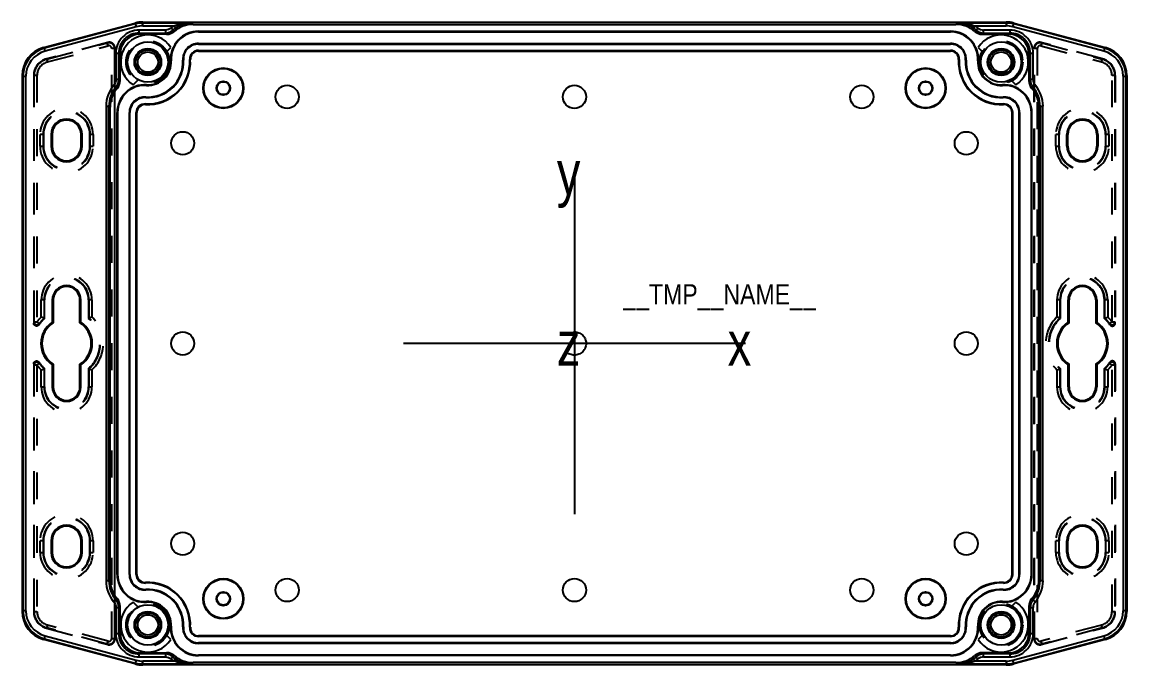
# Model space of a CAD drawing. Extents: x 0 to 841, y 0 to 594.
# Drawn here: x 309.1 to 499.4, y 242.1 to 352.9 of the extents above; entities that cross this region are included whole.
import ezdxf

# ---------------------------------------------------------------- set-up
doc = ezdxf.new("R2010")
doc.units = 0
doc.header["$LTSCALE"] = 46.255
doc.linetypes.add('HIDDEN', pattern=[0.2, 0.1, -0.1])
doc.layers.get('0').update_dxf_attribs({"linetype": 'CONTINUOUS'})
doc.layers.add('DEFAULT_2', color=8, linetype='HIDDEN')
doc.styles.get("Standard").update_dxf_attribs({"font": 'txt', "width": 0.85})
doc.styles.add('TEXTSTYLE_2', font='txt', dxfattribs={"width": 0.8})

msp = doc.modelspace()

# ---------------------------------------------------------------- linework, layer by layer
at = {"color": 7, "linetype": 'CONTINUOUS'}
for p, q in [((312.76, 348.46), (328.54, 352.69)), ((328.56, 352.53), (312.92, 348.34)), ((328.54, 352.69), (328.56, 352.53)), ((328.56, 352.53), (328.69, 352.05)), ((329.83, 352.86), (478.62, 352.86)), ((329.84, 352.7), (329.84, 352.86)), ((338.29, 352.7), (329.84, 352.7)), ((329.85, 352.2), (329.85, 352.7)), ((329.85, 352.2), (335.19, 352.2)), ((335.47, 351.79), (335.19, 352.2)), ((338.29, 352.7), (338.52, 352.47)), ((338.52, 352.47), (469.93, 352.47)), ((469.93, 352.47), (470.16, 352.7)), ((478.61, 352.7), (470.16, 352.7)), ((472.98, 351.79), (473.26, 352.2)), ((473.26, 352.2), (478.6, 352.2)), ((478.6, 352.7), (478.6, 352.2)), ((478.61, 352.86), (478.61, 352.7)), ((479.76, 352.05), (479.89, 352.53)), ((479.91, 352.69), (479.89, 352.53)), ((495.53, 348.34), (479.89, 352.53)), ((479.91, 352.69), (495.69, 348.46)), ((328.69, 352.05), (313.05, 347.86)), ((329.21, 350.97), (329.21, 351.47)), ((333.74, 351.47), (329.21, 351.47)), ((329.21, 350.97), (329.42, 350.77)), ((329.21, 350.97), (333.74, 350.97)), ((333.95, 350.77), (329.42, 350.77)), ((333.74, 351.47), (333.74, 350.97)), ((333.95, 350.77), (333.74, 350.97)), ((335.04, 351.46), (334.72, 351.84)), ((335.04, 351.46), (335.25, 351.25)), ((339.44, 351.17), (339.44, 351.27)), ((339.44, 351.27), (469.01, 351.27)), ((339.44, 351.17), (469.01, 351.17)), ((469.01, 351.27), (469.01, 351.17)), ((473.41, 351.46), (473.2, 351.25)), ((473.41, 351.46), (473.73, 351.84)), ((474.71, 350.97), (474.5, 350.77)), ((474.5, 350.77), (479.03, 350.77)), ((479.24, 351.47), (474.71, 351.47)), ((474.71, 350.97), (474.71, 351.47)), ((474.71, 350.97), (479.24, 350.97)), ((479.03, 350.77), (479.24, 350.97)), ((479.24, 351.47), (479.24, 350.97)), ((495.4, 347.86), (479.76, 352.05)), ((312.76, 348.46), (312.92, 348.34)), ((313.05, 347.86), (312.92, 348.34)), ((333.79, 347.61), (334.66, 348.49)), ((339.44, 349.07), (339.44, 349.16)), ((339.44, 349.16), (469.01, 349.16)), ((339.44, 349.07), (469.01, 349.07)), ((469.01, 349.16), (469.01, 349.07)), ((473.79, 348.49), (474.66, 347.61)), ((495.53, 348.34), (495.4, 347.86)), ((495.53, 348.34), (495.69, 348.46)), ((325.22, 347.48), (325.22, 342.95)), ((325.22, 347.48), (325.72, 347.48)), ((325.72, 342.95), (325.72, 347.48)), ((325.92, 347.27), (325.72, 347.48)), ((325.92, 347.27), (325.92, 342.74)), ((339.44, 347.86), (339.44, 347.97)), ((339.44, 347.97), (469.01, 347.97)), ((339.44, 347.86), (469.01, 347.86)), ((469.01, 347.97), (469.01, 347.86)), ((482.73, 347.48), (482.52, 347.27)), ((482.52, 347.27), (482.52, 342.74)), ((482.73, 347.48), (483.23, 347.48)), ((482.73, 347.48), (482.73, 342.95)), ((483.23, 342.95), (483.23, 347.48)), ((334.65, 346.19), (334.74, 346.2)), ((336.84, 346.32), (336.75, 346.31)), ((337.94, 346.38), (338.05, 346.39)), ((470.51, 346.38), (470.4, 346.39)), ((471.61, 346.32), (471.7, 346.31)), ((473.8, 346.19), (473.71, 346.2)), ((309.05, 343.63), (309.05, 251.3)), ((309.21, 343.51), (309.05, 343.63)), ((309.21, 343.51), (309.21, 251.42)), ((309.21, 343.51), (309.71, 343.51)), ((309.71, 251.42), (309.71, 343.51)), ((325.72, 342.95), (325.22, 342.95)), ((325.72, 342.95), (325.92, 342.74)), ((328.2, 342.03), (329.08, 342.9)), ((479.37, 342.9), (480.25, 342.03)), ((482.52, 342.74), (482.73, 342.95)), ((483.23, 342.95), (482.73, 342.95)), ((498.74, 343.51), (499.24, 343.51)), ((498.74, 343.51), (498.74, 251.42)), ((499.4, 343.63), (499.24, 343.51)), ((499.24, 251.42), (499.24, 343.51)), ((499.4, 343.63), (499.4, 251.3)), ((325.23, 341.65), (324.85, 341.97)), ((325.44, 341.44), (325.23, 341.65)), ((330.5, 342.04), (330.49, 341.95)), ((477.95, 342.04), (477.96, 341.95)), ((483.01, 341.44), (483.22, 341.65)), ((483.22, 341.65), (483.6, 341.97)), ((330.37, 339.85), (330.38, 339.94)), ((478.08, 339.85), (478.07, 339.94)), ((323.52, 338.38), (323.52, 256.55)), ((323.52, 338.38), (324.02, 338.38)), ((324.02, 256.55), (324.02, 338.38)), ((324.22, 338.17), (324.02, 338.38)), ((324.22, 256.76), (324.22, 338.17)), ((325.42, 257.68), (325.42, 337.25)), ((325.42, 337.25), (325.52, 337.25)), ((325.52, 257.68), (325.52, 337.25)), ((327.53, 257.68), (327.53, 337.25)), ((327.53, 337.25), (327.62, 337.25)), ((327.62, 257.68), (327.62, 337.25)), ((328.72, 257.68), (328.72, 337.25)), ((328.72, 337.25), (328.83, 337.25)), ((328.83, 257.68), (328.83, 337.25)), ((330.31, 338.75), (330.3, 338.64)), ((478.14, 338.75), (478.14, 338.64)), ((479.62, 337.25), (479.72, 337.25)), ((479.62, 257.68), (479.62, 337.25)), ((479.72, 257.68), (479.72, 337.25)), ((480.82, 337.25), (480.92, 337.25)), ((480.82, 257.68), (480.82, 337.25)), ((480.92, 257.68), (480.92, 337.25)), ((482.93, 337.25), (483.02, 337.25)), ((482.93, 257.68), (482.93, 337.25)), ((483.02, 257.68), (483.02, 337.25)), ((484.43, 338.38), (484.22, 338.17)), ((484.22, 256.76), (484.22, 338.17)), ((484.43, 338.38), (484.93, 338.38)), ((484.43, 338.38), (484.43, 256.55)), ((484.93, 256.55), (484.93, 338.38)), ((314.05, 333.47), (314.05, 331.47)), ((314.05, 333.47), (314.22, 333.47)), ((314.22, 333.47), (314.22, 331.47)), ((319.22, 331.47), (319.22, 333.47)), ((319.22, 333.47), (319.4, 333.47)), ((319.4, 331.47), (319.4, 333.47)), ((489.05, 333.47), (489.22, 333.47)), ((489.05, 331.47), (489.05, 333.47)), ((489.22, 331.47), (489.22, 333.47)), ((494.22, 333.47), (494.4, 333.47)), ((494.22, 333.47), (494.22, 331.47)), ((494.4, 333.47), (494.4, 331.47)), ((314.22, 331.47), (314.05, 331.47)), ((319.4, 331.47), (319.22, 331.47)), ((489.22, 331.47), (489.05, 331.47)), ((494.4, 331.47), (494.22, 331.47)), ((404.22, 326.9), (404.22, 268.03)), ((314.25, 304.97), (314.25, 301.13)), ((314.25, 304.97), (314.42, 304.97)), ((314.42, 304.97), (314.42, 301.04)), ((319.02, 301.04), (319.02, 304.97)), ((319.02, 304.97), (319.2, 304.97)), ((319.2, 301.13), (319.2, 304.97)), ((489.25, 304.97), (489.42, 304.97)), ((489.25, 301.13), (489.25, 304.97)), ((489.42, 301.04), (489.42, 304.97)), ((494.02, 304.97), (494.2, 304.97)), ((494.02, 304.97), (494.02, 301.04)), ((494.2, 304.97), (494.2, 301.13)), ((433.66, 297.47), (374.79, 297.47)), ((314.25, 293.8), (314.25, 289.97)), ((314.42, 293.89), (314.42, 289.97)), ((319.02, 289.97), (319.02, 293.89)), ((319.2, 289.97), (319.2, 293.8)), ((489.25, 289.97), (489.25, 293.8)), ((489.42, 289.97), (489.42, 293.89)), ((494.02, 293.89), (494.02, 289.97)), ((494.2, 293.8), (494.2, 289.97)), ((314.42, 289.97), (314.25, 289.97)), ((319.2, 289.97), (319.02, 289.97)), ((489.42, 289.97), (489.25, 289.97)), ((494.2, 289.97), (494.02, 289.97)), ((314.05, 263.47), (314.05, 261.47)), ((314.05, 263.47), (314.22, 263.47)), ((314.22, 263.47), (314.22, 261.47)), ((319.22, 261.47), (319.22, 263.47)), ((319.22, 263.47), (319.4, 263.47)), ((319.4, 261.47), (319.4, 263.47)), ((489.05, 263.47), (489.22, 263.47)), ((489.05, 261.47), (489.05, 263.47)), ((489.22, 261.47), (489.22, 263.47)), ((494.22, 263.47), (494.4, 263.47)), ((494.22, 263.47), (494.22, 261.47)), ((494.4, 263.47), (494.4, 261.47)), ((314.22, 261.47), (314.05, 261.47)), ((319.4, 261.47), (319.22, 261.47)), ((489.22, 261.47), (489.05, 261.47)), ((494.4, 261.47), (494.22, 261.47)), ((325.52, 257.68), (325.42, 257.68)), ((327.62, 257.68), (327.53, 257.68)), ((328.83, 257.68), (328.72, 257.68)), ((479.72, 257.68), (479.62, 257.68)), ((480.92, 257.68), (480.82, 257.68)), ((483.02, 257.68), (482.93, 257.68)), ((324.02, 256.55), (323.52, 256.55)), ((324.02, 256.55), (324.22, 256.76)), ((330.31, 256.18), (330.3, 256.29)), ((330.37, 255.08), (330.38, 254.99)), ((478.08, 255.08), (478.07, 254.99)), ((478.14, 256.18), (478.14, 256.29)), ((484.22, 256.76), (484.43, 256.55)), ((484.93, 256.55), (484.43, 256.55)), ((325.23, 253.28), (324.85, 252.96)), ((325.23, 253.28), (325.44, 253.49)), ((483.22, 253.28), (483.01, 253.49)), ((483.22, 253.28), (483.6, 252.96)), ((309.05, 251.3), (309.21, 251.42)), ((309.71, 251.42), (309.21, 251.42)), ((325.22, 251.98), (325.22, 247.45)), ((325.22, 251.98), (325.72, 251.98)), ((325.92, 252.19), (325.72, 251.98)), ((325.72, 247.45), (325.72, 251.98)), ((325.92, 252.19), (325.92, 247.66)), ((329.08, 252.03), (328.2, 252.9)), ((330.5, 252.89), (330.49, 252.98)), ((477.95, 252.89), (477.96, 252.98)), ((480.25, 252.9), (479.37, 252.03)), ((482.73, 251.98), (482.52, 252.19)), ((482.52, 252.19), (482.52, 247.66)), ((482.73, 251.98), (483.23, 251.98)), ((482.73, 251.98), (482.73, 247.45)), ((483.23, 247.45), (483.23, 251.98)), ((499.24, 251.42), (498.74, 251.42)), ((499.24, 251.42), (499.4, 251.3)), ((325.72, 247.45), (325.22, 247.45)), ((325.72, 247.45), (325.92, 247.66)), ((334.65, 248.74), (334.74, 248.73)), ((336.84, 248.61), (336.75, 248.62)), ((337.94, 248.55), (338.05, 248.54)), ((470.51, 248.55), (470.4, 248.54)), ((471.61, 248.61), (471.7, 248.62)), ((473.8, 248.74), (473.71, 248.73)), ((482.52, 247.66), (482.73, 247.45)), ((483.23, 247.45), (482.73, 247.45)), ((312.92, 246.59), (312.76, 246.47)), ((328.54, 242.24), (312.76, 246.47)), ((312.92, 246.59), (313.05, 247.07)), ((312.92, 246.59), (328.56, 242.4)), ((313.05, 247.07), (328.69, 242.88)), ((334.66, 246.44), (333.79, 247.32)), ((339.44, 246.97), (339.44, 247.07)), ((469.01, 247.07), (339.44, 247.07)), ((469.01, 246.97), (339.44, 246.97)), ((339.44, 245.77), (339.44, 245.87)), ((469.01, 245.87), (339.44, 245.87)), ((469.01, 245.77), (339.44, 245.77)), ((469.01, 247.07), (469.01, 246.97)), ((469.01, 245.87), (469.01, 245.77)), ((474.66, 247.32), (473.79, 246.44)), ((479.76, 242.88), (495.4, 247.07)), ((479.89, 242.4), (495.53, 246.59)), ((495.69, 246.47), (479.91, 242.24)), ((495.4, 247.07), (495.53, 246.59)), ((495.69, 246.47), (495.53, 246.59)), ((329.42, 244.17), (329.21, 243.96)), ((329.21, 243.46), (329.21, 243.96)), ((333.74, 243.96), (329.21, 243.96)), ((329.42, 244.17), (333.95, 244.17)), ((333.74, 243.96), (333.95, 244.17)), ((333.74, 243.96), (333.74, 243.46)), ((335.25, 243.68), (335.04, 243.47)), ((339.44, 243.67), (339.44, 243.76)), ((469.01, 243.76), (339.44, 243.76)), ((469.01, 243.67), (339.44, 243.67)), ((469.01, 243.76), (469.01, 243.67)), ((473.2, 243.68), (473.41, 243.47)), ((479.03, 244.17), (474.5, 244.17)), ((474.5, 244.17), (474.71, 243.96)), ((479.24, 243.96), (474.71, 243.96)), ((474.71, 243.46), (474.71, 243.96)), ((479.24, 243.96), (479.03, 244.17)), ((479.24, 243.96), (479.24, 243.46)), ((328.56, 242.4), (328.54, 242.24)), ((328.69, 242.88), (328.56, 242.4)), ((329.21, 243.46), (333.74, 243.46)), ((478.62, 242.07), (329.83, 242.07)), ((329.84, 242.07), (329.84, 242.23)), ((329.84, 242.23), (338.29, 242.23)), ((329.85, 242.23), (329.85, 242.73)), ((335.19, 242.73), (329.85, 242.73)), ((335.04, 243.47), (334.72, 243.09)), ((335.47, 243.14), (335.19, 242.73)), ((338.52, 242.47), (338.29, 242.23)), ((469.93, 242.47), (338.52, 242.47)), ((470.16, 242.23), (469.93, 242.47)), ((470.16, 242.23), (478.61, 242.23)), ((472.98, 243.14), (473.26, 242.73)), ((478.6, 242.73), (473.26, 242.73)), ((473.41, 243.47), (473.73, 243.09)), ((474.71, 243.46), (479.24, 243.46)), ((478.6, 242.73), (478.6, 242.23)), ((478.61, 242.23), (478.61, 242.07)), ((479.89, 242.4), (479.76, 242.88)), ((479.89, 242.4), (479.91, 242.24))]:
    msp.add_line(p, q, dxfattribs=at)
for centre, radius in [((330.72, 345.97), 3.48), ((477.72, 345.97), 3.48), ((330.72, 345.97), 2.32), ((330.72, 345.97), 2.1), ((330.72, 345.97), 1.75), ((477.72, 345.97), 2.32), ((477.72, 345.97), 2.1), ((477.72, 345.97), 1.75), ((343.72, 341.47), 3.48), ((343.72, 341.47), 3.38), ((464.72, 341.47), 3.48), ((464.72, 341.47), 3.38), ((343.72, 341.47), 1.2), ((464.72, 341.47), 1.2), ((343.72, 341.47), 1.1), ((354.72, 339.97), 1.99), ((404.22, 339.97), 1.99), ((453.72, 339.97), 1.99), ((464.72, 341.47), 1.1), ((336.72, 331.97), 1.99), ((471.72, 331.97), 1.99), ((336.72, 297.47), 1.99), ((471.72, 297.47), 1.99), ((336.72, 262.97), 1.99), ((471.72, 262.97), 1.99), ((343.72, 253.47), 3.48), ((343.72, 253.47), 3.38), ((354.72, 254.97), 1.99), ((404.22, 254.97), 1.99), ((453.72, 254.97), 1.99), ((464.72, 253.47), 3.48), ((464.72, 253.47), 3.38), ((343.72, 253.47), 1.2), ((343.72, 253.47), 1.1), ((464.72, 253.47), 1.2), ((464.72, 253.47), 1.1), ((330.72, 248.97), 3.48), ((330.72, 248.97), 2.32), ((477.72, 248.97), 3.48), ((477.72, 248.97), 2.32), ((330.72, 248.97), 2.1), ((330.72, 248.97), 1.75), ((477.72, 248.97), 2.1), ((477.72, 248.97), 1.75)]:
    msp.add_circle(centre, radius, dxfattribs=at)
for centre, radius, start, end in [((329.85, 347.68), 5.02, 90.0325, 104.9675), ((329.85, 347.68), 4.52, 90.032, 104.968), ((338.31, 347.67), 5.5, 124.6346, 130.7942), ((470.14, 347.67), 5.5, 49.2058, 55.3654), ((478.6, 347.68), 5.02, 75.0325, 89.9675), ((478.6, 347.68), 4.52, 75.032, 89.968), ((329.21, 347.48), 4, 89.9928, 180.0072), ((329.21, 347.48), 3.5, 89.9842, 180.0158), ((330.72, 345.97), 4.68, 32.6598, 237.3402), ((333.74, 352.97), 2, 270.0053, 310.7988), ((339.44, 346.47), 4.8, 90, 183.2842), ((339.44, 346.47), 4.71, 90, 183.2842), ((338.31, 347.68), 5, 124.6332, 130.7937), ((469.01, 346.47), 4.8, 356.7158, 90), ((469.01, 346.47), 4.71, 356.7158, 90), ((470.14, 347.68), 5, 49.2063, 55.3668), ((474.71, 352.97), 2, 229.2012, 269.9947), ((477.72, 345.97), 4.68, 302.6598, 147.3402), ((479.24, 347.48), 4, 359.9928, 90.0072), ((479.24, 347.48), 3.5, 359.9851, 90.0149), ((314.21, 343.51), 5, 104.9999, 180.0001), ((339.44, 346.47), 2.69, 90, 183.2842), ((339.44, 346.47), 2.6, 90, 183.2842), ((469.01, 346.47), 2.69, 356.7158, 90), ((469.01, 346.47), 2.6, 356.7158, 90), ((494.24, 343.51), 5, 359.9999, 75.0001), ((314.21, 343.51), 4.5, 104.9962, 180.0038), ((339.44, 346.47), 1.5, 90, 183.2842), ((339.44, 346.47), 1.4, 90, 183.2842), ((469.01, 346.47), 1.5, 356.7158, 90), ((469.01, 346.47), 1.4, 356.7158, 90), ((494.24, 343.51), 4.5, 359.9962, 75.0038), ((330.72, 345.97), 7.33, 266.7158, 3.2842), ((330.72, 345.97), 7.23, 266.7158, 3.2842), ((330.72, 345.97), 6.13, 266.7158, 3.2842), ((330.72, 345.97), 6.03, 266.7158, 3.2842), ((330.72, 345.97), 4.02, 266.7158, 3.2842), ((330.72, 345.97), 3.93, 266.7158, 3.2842), ((477.72, 345.97), 7.33, 176.7158, 273.2842), ((477.72, 345.97), 7.23, 176.7158, 273.2842), ((477.72, 345.97), 6.13, 176.7158, 273.2842), ((477.72, 345.97), 6.03, 176.7158, 273.2842), ((477.72, 345.97), 4.02, 176.7158, 273.2842), ((477.72, 345.97), 3.93, 176.7158, 273.2842), ((323.72, 342.95), 2, 319.2012, 359.9947), ((484.73, 342.95), 2, 180.0053, 220.7988), ((329.01, 338.38), 5.5, 139.2065, 180.0041), ((329.01, 338.38), 5, 139.2077, 180.0089), ((330.22, 337.25), 4.8, 86.7158, 180), ((330.22, 337.25), 4.71, 86.7158, 180), ((478.22, 337.25), 4.8, 0, 93.2842), ((478.22, 337.25), 4.71, 0, 93.2842), ((479.44, 338.38), 5, 359.9911, 40.7923), ((479.44, 338.38), 5.5, 359.9959, 40.7935), ((330.22, 337.25), 2.69, 86.7158, 180), ((330.22, 337.25), 2.6, 86.7158, 180), ((478.22, 337.25), 2.69, 0, 93.2842), ((478.22, 337.25), 2.6, 0, 93.2842), ((330.22, 337.25), 1.5, 86.7158, 180), ((330.22, 337.25), 1.4, 86.7158, 180), ((478.22, 337.25), 1.5, 0, 93.2842), ((478.22, 337.25), 1.4, 0, 93.2842), ((316.72, 333.47), 2.67, 0, 180), ((316.72, 333.47), 2.5, 0, 180), ((491.72, 333.47), 2.67, 0, 180), ((491.72, 333.47), 2.5, 0, 180), ((316.72, 331.47), 2.67, 180, 360), ((316.72, 331.47), 2.5, 180, 360), ((491.72, 331.47), 2.67, 180, 360), ((491.72, 331.47), 2.5, 180, 360), ((316.72, 304.97), 2.47, 0, 180), ((316.72, 304.97), 2.3, 0, 180), ((491.72, 304.97), 2.47, 0, 180), ((491.72, 304.97), 2.3, 0, 180), ((316.72, 297.47), 4.42, 123.9759, 236.0241), ((316.72, 297.47), 4.25, 122.7638, 237.2362), ((305.67, 284.99), 18.28, 61.3849, 61.9909), ((327.78, 284.99), 18.28, 118.0091, 118.6151), ((316.72, 297.47), 4.25, 302.7638, 57.2362), ((316.72, 297.47), 4.42, 303.9759, 56.0241), ((491.72, 297.47), 4.42, 123.9759, 236.0241), ((491.72, 297.47), 4.25, 122.7638, 237.2362), ((480.67, 284.99), 18.28, 61.3849, 61.9909), ((502.78, 284.99), 18.28, 118.0091, 118.6151), ((491.72, 297.47), 4.25, 302.7638, 57.2362), ((491.72, 297.47), 4.42, 303.9759, 56.0241), ((305.67, 309.94), 18.28, 298.0091, 298.6151), ((327.78, 309.94), 18.28, 241.3849, 241.9909), ((480.67, 309.94), 18.28, 298.0091, 298.6151), ((502.78, 309.94), 18.28, 241.3849, 241.9909), ((316.72, 289.97), 2.47, 180, 360), ((316.72, 289.97), 2.3, 180, 360), ((491.72, 289.97), 2.47, 180, 360), ((491.72, 289.97), 2.3, 180, 360), ((316.72, 263.47), 2.67, 0, 180), ((316.72, 263.47), 2.5, 0, 180), ((491.72, 263.47), 2.67, 0, 180), ((491.72, 263.47), 2.5, 0, 180), ((316.72, 261.47), 2.67, 180, 360), ((316.72, 261.47), 2.5, 180, 360), ((491.72, 261.47), 2.67, 180, 360), ((491.72, 261.47), 2.5, 180, 360), ((330.22, 257.68), 4.8, 180, 273.2842), ((330.22, 257.68), 4.71, 180, 273.2842), ((330.22, 257.68), 2.69, 180, 273.2842), ((330.22, 257.68), 2.6, 180, 273.2842), ((330.22, 257.68), 1.5, 180, 273.2842), ((330.22, 257.68), 1.4, 180, 273.2842), ((478.22, 257.68), 4.8, 266.7158, 360), ((478.22, 257.68), 4.71, 266.7158, 360), ((478.22, 257.68), 2.69, 266.7158, 360), ((478.22, 257.68), 2.6, 266.7158, 360), ((478.22, 257.68), 1.5, 266.7158, 360), ((478.22, 257.68), 1.4, 266.7158, 360), ((329.01, 256.55), 5.5, 179.9959, 220.7935), ((329.01, 256.55), 5, 179.9911, 220.7923), ((330.72, 248.97), 7.33, 356.7158, 93.2842), ((330.72, 248.97), 7.23, 356.7158, 93.2842), ((330.72, 248.97), 6.13, 356.7158, 93.2842), ((477.72, 248.97), 7.33, 86.7158, 183.2842), ((477.72, 248.97), 7.23, 86.7158, 183.2842), ((477.72, 248.97), 6.13, 86.7158, 183.2842), ((479.44, 256.55), 5, 319.2077, 0.0089), ((479.44, 256.55), 5.5, 319.2065, 0.0041), ((323.72, 251.98), 2, 0.0053, 40.7988), ((330.72, 248.97), 6.03, 356.7158, 93.2842), ((477.72, 248.97), 6.03, 86.7158, 183.2842), ((484.73, 251.98), 2, 139.2012, 179.9947), ((314.21, 251.42), 5, 179.9999, 255.0001), ((314.21, 251.42), 4.5, 179.9962, 255.0038), ((330.72, 248.97), 4.68, 122.6598, 327.3402), ((330.72, 248.97), 4.02, 356.7158, 93.2842), ((330.72, 248.97), 3.93, 356.7158, 93.2842), ((477.72, 248.97), 4.02, 86.7158, 183.2842), ((477.72, 248.97), 4.68, 212.6598, 57.3402), ((477.72, 248.97), 3.93, 86.7158, 183.2842), ((494.24, 251.42), 4.5, 284.9962, 0.0038), ((494.24, 251.42), 5, 284.9999, 0.0001), ((329.21, 247.45), 4, 179.9921, 270.0079), ((329.21, 247.45), 3.5, 179.9842, 270.0158), ((339.44, 248.47), 4.8, 176.7158, 270), ((339.44, 248.47), 4.71, 176.7158, 270), ((339.44, 248.47), 2.69, 176.7158, 270), ((339.44, 248.47), 2.6, 176.7158, 270), ((339.44, 248.47), 1.5, 176.7158, 270), ((339.44, 248.47), 1.4, 176.7158, 270), ((469.01, 248.47), 4.8, 270, 3.2842), ((469.01, 248.47), 4.71, 270, 3.2842), ((469.01, 248.47), 2.69, 270, 3.2842), ((469.01, 248.47), 2.6, 270, 3.2842), ((469.01, 248.47), 1.5, 270, 3.2842), ((469.01, 248.47), 1.4, 270, 3.2842), ((479.24, 247.45), 4, 269.9921, 0.0079), ((479.24, 247.45), 3.5, 269.9842, 0.0158), ((333.74, 241.96), 2, 49.2012, 89.9947), ((474.71, 241.96), 2, 90.0053, 130.7988), ((329.85, 247.25), 5.02, 255.0325, 269.9675), ((329.85, 247.25), 4.52, 255.032, 269.968), ((338.31, 247.26), 5.5, 229.2058, 235.3654), ((338.31, 247.25), 5, 229.2063, 235.3668), ((470.14, 247.25), 5, 304.6332, 310.7937), ((470.14, 247.26), 5.5, 304.6346, 310.7942), ((478.6, 247.25), 4.52, 270.032, 284.968), ((478.6, 247.25), 5.02, 270.0325, 284.9675)]:
    msp.add_arc(centre, radius, start, end, dxfattribs=at)
for centre, major_axis, ratio, start_param, end_param in [((329.83, 347.86), (0.65, -4.96), 0.999651, 3.010738, 3.272447), ((338.52, 347.46), (3.54, -3.54), 0.999315, 2.356537, 3.068278), ((469.93, 347.46), (-3.54, -3.54), 0.999315, -3.068278, -2.356537), ((478.62, 347.86), (0.65, 4.96), 0.999651, -0.130855, 0.130855), ((329.43, 347.26), (2.48, -2.48), 0.999315, 2.356537, 3.926648), ((333.95, 352.77), (1.42, -1.42), 0.999315, -0.785056, -0.073315), ((474.5, 352.77), (1.42, 1.42), 0.999315, -3.068278, -2.356537), ((479.02, 347.26), (-2.48, -2.48), 0.999315, 2.356537, 3.926648), ((314.06, 343.63), (3.97, -3.05), 0.999456, 2.487357, 3.795828), ((494.39, 343.63), (3.97, 3.05), 0.999456, -0.654236, 0.654236), ((323.92, 342.74), (-1.42, 1.42), 0.999315, -3.068278, -2.356537), ((484.53, 342.74), (1.42, 1.42), 0.999315, -3.926648, -3.214907), ((329.23, 338.17), (3.54, -3.54), 0.999315, -3.068278, -2.356537), ((479.22, 338.17), (3.54, 3.54), 0.999315, -0.785056, -0.073315), ((329.23, 256.76), (3.54, 3.54), 0.999315, -3.926648, -3.214907), ((479.22, 256.76), (-3.54, 3.54), 0.999315, -3.068278, -2.356537), ((323.92, 252.19), (1.42, 1.42), 0.999315, -0.785056, -0.073315), ((484.53, 252.19), (1.42, -1.42), 0.999315, -3.068278, -2.356537), ((314.06, 251.3), (3.97, 3.05), 0.999456, 2.487357, 3.795828), ((494.39, 251.3), (3.97, -3.05), 0.999456, -0.654236, 0.654236), ((329.43, 247.67), (2.48, 2.48), 0.999315, -3.926648, -2.356537), ((479.02, 247.67), (-2.48, 2.48), 0.999315, 2.356537, 3.926648), ((333.95, 242.16), (-1.42, -1.42), 0.999315, -3.068278, -2.356537), ((338.52, 247.47), (3.54, 3.54), 0.999315, -3.068278, -2.356537), ((469.93, 247.47), (3.54, -3.54), 0.999315, -0.785056, -0.073315), ((474.5, 242.16), (-1.42, 1.42), 0.999315, -0.785056, -0.073315), ((329.83, 247.07), (0.65, 4.96), 0.999651, 3.010738, 3.272447), ((478.62, 247.07), (-0.65, 4.96), 0.999651, -3.272447, -3.010738)]:
    msp.add_ellipse(centre, major_axis=major_axis, ratio=ratio, start_param=start_param, end_param=end_param, dxfattribs=at)
for points, knots in [([(335.19, 352.2), (335.43, 352.28), (336.44, 352.58), (337.49, 352.7), (338.29, 352.7)], [0, 0, 0, 0, 0.245691, 1, 1, 1, 1]), ([(338.29, 352.7), (337.8, 352.69), (336.8, 352.53), (335.89, 352.08), (335.47, 351.79)], [0, 0, 0, 0, 0.484942, 1, 1, 1, 1]), ([(472.98, 351.79), (472.56, 352.08), (471.65, 352.53), (470.65, 352.69), (470.16, 352.7)], [0, 0, 0, 0, 0.515058, 1, 1, 1, 1]), ([(470.16, 352.7), (470.43, 352.7), (471.48, 352.65), (472.52, 352.46), (473.26, 352.2)], [0, 0, 0, 0, 0.253636, 1, 1, 1, 1]), ([(334.72, 351.84), (334.58, 351.72), (334.27, 351.54), (333.92, 351.48), (333.74, 351.47)], [0, 0, 0, 0, 0.5, 1, 1, 1, 1]), ([(325.22, 342.95), (325.21, 342.77), (325.15, 342.42), (324.97, 342.11), (324.85, 341.97)], [0, 0, 0, 0, 0.5, 1, 1, 1, 1]), ([(324.85, 252.96), (324.97, 252.82), (325.15, 252.51), (325.21, 252.16), (325.22, 251.98)], [0, 0, 0, 0, 0.5, 1, 1, 1, 1]), ([(333.74, 243.46), (333.92, 243.45), (334.27, 243.39), (334.58, 243.21), (334.72, 243.09)], [0, 0, 0, 0, 0.5, 1, 1, 1, 1]), ([(338.29, 242.23), (338.02, 242.23), (336.97, 242.28), (335.93, 242.47), (335.19, 242.73)], [0, 0, 0, 0, 0.253636, 1, 1, 1, 1]), ([(335.47, 243.14), (335.89, 242.85), (336.8, 242.4), (337.8, 242.24), (338.29, 242.23)], [0, 0, 0, 0, 0.515046, 1, 1, 1, 1]), ([(470.16, 242.23), (470.65, 242.24), (471.65, 242.4), (472.56, 242.85), (472.98, 243.14)], [0, 0, 0, 0, 0.484954, 1, 1, 1, 1]), ([(473.26, 242.73), (473.02, 242.65), (472.01, 242.35), (470.96, 242.23), (470.16, 242.23)], [0, 0, 0, 0, 0.245691, 1, 1, 1, 1])]:
    msp.add_open_spline(points, degree=3, knots=knots, dxfattribs=at)
for points in [[(473.73, 351.84), (473.87, 351.72), (474.18, 351.54), (474.53, 351.48), (474.71, 351.47)], [(483.23, 342.95), (483.24, 342.77), (483.3, 342.42), (483.48, 342.11), (483.6, 341.97)], [(483.6, 252.96), (483.48, 252.82), (483.3, 252.51), (483.24, 252.16), (483.23, 251.98)], [(474.71, 243.46), (474.53, 243.45), (474.18, 243.39), (473.87, 243.21), (473.73, 243.09)]]:
    msp.add_open_spline(points, degree=3, dxfattribs=at)
at = {"layer": 'DEFAULT_2', "color": 8, "linetype": 'HIDDEN'}
for p, q in [((323.8, 349.35), (313.28, 346.53)), ((313.3, 346.46), (323.73, 349.26)), ((313.42, 345.98), (323.86, 348.78)), ((323.8, 349.35), (323.73, 349.26)), ((323.86, 348.78), (323.73, 349.26)), ((324.99, 348.3), (325.05, 348.38)), ((325.05, 246.55), (325.05, 348.38)), ((483.4, 246.55), (483.4, 348.38)), ((483.4, 348.38), (483.46, 348.3)), ((484.72, 349.26), (484.59, 348.78)), ((484.59, 348.78), (495.03, 345.98)), ((495.17, 346.53), (484.65, 349.35)), ((484.72, 349.26), (484.65, 349.35)), ((484.72, 349.26), (495.15, 346.46)), ((313.28, 346.53), (313.42, 345.98)), ((324.49, 246.63), (324.49, 348.3)), ((324.99, 348.3), (324.49, 348.3)), ((324.99, 348.3), (324.99, 246.63)), ((483.96, 348.3), (483.46, 348.3)), ((483.46, 246.63), (483.46, 348.3)), ((483.96, 348.3), (483.96, 246.63)), ((495.03, 345.98), (495.17, 346.53)), ((311.05, 343.63), (311.05, 300.98)), ((311.62, 343.63), (311.05, 343.63)), ((311.12, 301.18), (311.12, 343.63)), ((311.62, 343.63), (311.62, 301.18)), ((497.4, 343.63), (496.83, 343.63)), ((496.83, 301.18), (496.83, 343.63)), ((497.33, 343.63), (497.33, 301.18)), ((497.4, 343.63), (497.4, 300.98)), ((312.16, 331.47), (312.16, 333.47)), ((312.72, 333.47), (312.16, 333.47)), ((312.66, 333.47), (312.66, 331.47)), ((312.72, 333.47), (312.72, 331.47)), ((320.72, 331.47), (320.72, 333.47)), ((321.29, 333.47), (320.72, 333.47)), ((320.79, 331.47), (320.79, 333.47)), ((321.29, 333.47), (321.29, 331.47)), ((487.72, 333.47), (487.16, 333.47)), ((487.16, 331.47), (487.16, 333.47)), ((487.66, 333.47), (487.66, 331.47)), ((487.72, 331.47), (487.72, 333.47)), ((496.29, 333.47), (495.72, 333.47)), ((495.72, 333.47), (495.72, 331.47)), ((495.79, 331.47), (495.79, 333.47)), ((496.29, 333.47), (496.29, 331.47)), ((312.16, 331.47), (312.72, 331.47)), ((320.72, 331.47), (321.29, 331.47)), ((487.16, 331.47), (487.72, 331.47)), ((495.72, 331.47), (496.29, 331.47)), ((312.36, 302.03), (312.36, 304.97)), ((312.92, 304.97), (312.36, 304.97)), ((312.86, 304.97), (312.86, 301.81)), ((312.92, 301.78), (312.92, 304.97)), ((320.52, 304.97), (320.52, 301.78)), ((321.09, 304.97), (320.52, 304.97)), ((320.59, 301.81), (320.59, 304.97)), ((321.09, 304.97), (321.09, 302.03)), ((487.92, 304.97), (487.36, 304.97)), ((487.36, 302.03), (487.36, 304.97)), ((487.86, 304.97), (487.86, 301.81)), ((487.92, 304.97), (487.92, 301.78)), ((496.09, 304.97), (495.52, 304.97)), ((495.52, 301.78), (495.52, 304.97)), ((495.59, 301.81), (495.59, 304.97)), ((496.09, 304.97), (496.09, 302.03)), ((311.12, 301.18), (311.62, 301.18)), ((312.02, 300.89), (311.62, 301.18)), ((312.92, 301.78), (312.86, 301.81)), ((487.92, 301.78), (487.86, 301.81)), ((496.43, 300.89), (496.83, 301.18)), ((496.83, 301.18), (497.33, 301.18)), ((311.05, 293.95), (311.05, 251.3)), ((311.12, 251.3), (311.12, 293.75)), ((311.62, 293.75), (311.12, 293.75)), ((311.62, 293.75), (312.02, 294.04)), ((311.62, 293.75), (311.62, 251.3)), ((312.92, 289.97), (312.92, 293.15)), ((320.52, 293.15), (320.52, 289.97)), ((320.52, 293.15), (320.59, 293.12)), ((487.92, 293.15), (487.92, 289.97)), ((495.52, 293.15), (495.59, 293.12)), ((495.52, 289.97), (495.52, 293.15)), ((496.83, 293.75), (496.43, 294.04)), ((497.33, 293.75), (496.83, 293.75)), ((496.83, 251.3), (496.83, 293.75)), ((497.33, 293.75), (497.33, 251.3)), ((497.4, 293.95), (497.4, 251.3)), ((312.36, 289.97), (312.36, 292.9)), ((312.86, 293.12), (312.86, 289.97)), ((320.59, 289.97), (320.59, 293.12)), ((321.09, 292.9), (321.09, 289.97)), ((487.36, 289.97), (487.36, 292.9)), ((487.86, 293.12), (487.86, 289.97)), ((495.59, 289.97), (495.59, 293.12)), ((496.09, 292.9), (496.09, 289.97)), ((312.36, 289.97), (312.92, 289.97)), ((320.52, 289.97), (321.09, 289.97)), ((487.36, 289.97), (487.92, 289.97)), ((495.52, 289.97), (496.09, 289.97)), ((312.16, 261.47), (312.16, 263.47)), ((312.72, 263.47), (312.16, 263.47)), ((312.66, 263.47), (312.66, 261.47)), ((312.72, 263.47), (312.72, 261.47)), ((320.72, 261.47), (320.72, 263.47)), ((321.29, 263.47), (320.72, 263.47)), ((320.79, 261.47), (320.79, 263.47)), ((321.29, 263.47), (321.29, 261.47)), ((487.72, 263.47), (487.16, 263.47)), ((487.16, 261.47), (487.16, 263.47)), ((487.66, 263.47), (487.66, 261.47)), ((487.72, 261.47), (487.72, 263.47)), ((496.29, 263.47), (495.72, 263.47)), ((495.72, 263.47), (495.72, 261.47)), ((495.79, 261.47), (495.79, 263.47)), ((496.29, 263.47), (496.29, 261.47)), ((312.16, 261.47), (312.72, 261.47)), ((320.72, 261.47), (321.29, 261.47)), ((487.16, 261.47), (487.72, 261.47)), ((495.72, 261.47), (496.29, 261.47)), ((311.05, 251.3), (311.62, 251.3)), ((496.83, 251.3), (497.4, 251.3)), ((313.42, 248.95), (313.28, 248.4)), ((313.28, 248.4), (323.8, 245.58)), ((323.73, 245.67), (313.3, 248.47)), ((323.86, 246.15), (313.42, 248.95)), ((495.03, 248.95), (484.59, 246.15)), ((484.65, 245.58), (495.17, 248.4)), ((495.15, 248.47), (484.72, 245.67)), ((495.17, 248.4), (495.03, 248.95)), ((323.73, 245.67), (323.86, 246.15)), ((323.73, 245.67), (323.8, 245.58)), ((324.49, 246.63), (324.99, 246.63)), ((325.05, 246.55), (324.99, 246.63)), ((483.46, 246.63), (483.4, 246.55)), ((483.46, 246.63), (483.96, 246.63)), ((484.59, 246.15), (484.72, 245.67)), ((484.65, 245.58), (484.72, 245.67))]:
    msp.add_line(p, q, dxfattribs=at)
for centre, radius in [((330.72, 345.97), 3.73), ((330.72, 345.97), 3.6), ((477.72, 345.97), 3.73), ((477.72, 345.97), 3.6), ((404.22, 297.47), 2), ((330.72, 248.97), 3.73), ((330.72, 248.97), 3.6), ((477.72, 248.97), 3.73), ((477.72, 248.97), 3.6)]:
    msp.add_circle(centre, radius, dxfattribs=at)
for centre, radius, start, end in [((323.99, 348.29), 1, 0.0326, 104.911), ((324.06, 348.38), 0.999, 359.984, 104.9766), ((323.99, 348.3), 0.5, 359.9836, 105.0164), ((484.39, 348.38), 0.999, 75.0234, 180.0134), ((484.46, 348.29), 1, 75.089, 179.9674), ((484.46, 348.3), 0.5, 74.9836, 180.0164), ((314.05, 343.63), 3, 105, 180), ((314.05, 343.63), 2.93, 105, 180), ((494.4, 343.63), 2.93, 0, 75), ((494.4, 343.63), 3, 0, 75), ((314.05, 343.63), 2.43, 105, 180), ((494.4, 343.63), 2.43, 0, 75), ((316.72, 333.47), 4.57, 0, 180), ((316.72, 333.47), 4.07, 0, 180), ((316.72, 333.47), 4, 0, 180), ((491.72, 333.47), 4.57, 0, 180), ((491.72, 333.47), 4.07, 0, 180), ((491.72, 333.47), 4, 0, 180), ((316.72, 331.47), 4.57, 180, 360), ((316.72, 331.47), 4.07, 180, 360), ((316.72, 331.47), 4, 180, 360), ((491.72, 331.47), 4.57, 180, 360), ((491.72, 331.47), 4.07, 180, 360), ((491.72, 331.47), 4, 180, 360), ((316.72, 304.97), 4.37, 0, 180), ((316.72, 304.97), 3.87, 0, 180), ((316.72, 304.97), 3.8, 0, 180), ((491.72, 304.97), 4.37, 0, 180), ((491.72, 304.97), 3.87, 0, 180), ((491.72, 304.97), 3.8, 0, 180), ((323.65, 297.1), 13.18, 161.9611, 162.9091), ((316.72, 297.47), 6.32, 133.7285, 143.9247), ((316.72, 297.47), 5.75, 131.3662, 145.8207), ((324.39, 297.2), 12.9, 163.399, 164.2977), ((316.72, 297.47), 5.82, 131.6598, 143.9247), ((316.72, 297.47), 5.75, 311.3662, 48.6338), ((333.17, 273.75), 30.75, 113.134, 114.1505), ((316.72, 297.47), 5.82, 311.6598, 48.3402), ((316.72, 297.47), 6.32, 313.7285, 46.2715), ((491.72, 297.47), 6.32, 133.7285, 226.2715), ((491.72, 297.47), 5.82, 131.6598, 228.3402), ((491.72, 297.47), 5.75, 131.3662, 228.6338), ((474.56, 272.1), 32.55, 65.8775, 66.838), ((491.72, 297.47), 5.75, 34.1793, 48.6338), ((491.72, 297.47), 5.82, 36.0753, 48.3402), ((491.72, 297.47), 6.32, 36.0753, 46.2715), ((484.06, 297.2), 12.9, 15.7023, 16.601), ((484.8, 297.1), 13.18, 17.0909, 18.0389), ((323.65, 297.83), 13.18, 197.0909, 198.0389), ((311.62, 293.75), 0.499, 36.2319, 90.1678), ((316.72, 297.47), 6.32, 216.0753, 226.2715), ((324.39, 297.73), 12.9, 195.7023, 196.601), ((316.72, 297.47), 5.75, 214.1793, 228.6338), ((316.72, 297.47), 5.82, 216.0753, 228.3402), ((491.72, 297.47), 5.75, 311.3662, 325.8207), ((491.72, 297.47), 5.82, 311.6598, 323.9247), ((491.72, 297.47), 6.32, 313.7285, 323.9247), ((484.06, 297.73), 12.9, 343.399, 344.2977), ((484.8, 297.83), 13.18, 341.9611, 342.9091), ((300.28, 321.18), 30.75, 293.134, 294.1505), ((333.89, 322.83), 32.55, 245.8775, 246.838), ((475.28, 321.18), 30.75, 293.134, 294.1505), ((508.89, 322.83), 32.55, 245.8775, 246.838), ((316.72, 289.97), 4.37, 180, 360), ((316.72, 289.97), 3.87, 180, 360), ((316.72, 289.97), 3.8, 180, 360), ((491.72, 289.97), 4.37, 180, 360), ((491.72, 289.97), 3.87, 180, 360), ((491.72, 289.97), 3.8, 180, 360), ((316.72, 263.47), 4.57, 0, 180), ((316.72, 263.47), 4.07, 0, 180), ((316.72, 263.47), 4, 0, 180), ((491.72, 263.47), 4.57, 0, 180), ((491.72, 263.47), 4.07, 0, 180), ((491.72, 263.47), 4, 0, 180), ((316.72, 261.47), 4.57, 180, 360), ((316.72, 261.47), 4.07, 180, 360), ((316.72, 261.47), 4, 180, 360), ((491.72, 261.47), 4.57, 180, 360), ((491.72, 261.47), 4.07, 180, 360), ((491.72, 261.47), 4, 180, 360), ((314.05, 251.3), 3, 180, 255), ((314.05, 251.3), 2.93, 180, 255), ((314.05, 251.3), 2.43, 180, 255), ((494.4, 251.3), 2.43, 285, 360), ((494.4, 251.3), 2.93, 285, 360), ((494.4, 251.3), 3, 285, 360), ((323.99, 246.64), 1, 255.089, 359.9674), ((323.99, 246.63), 0.5, 254.9836, 0.0164), ((484.46, 246.64), 1, 180.0326, 284.911), ((484.46, 246.63), 0.5, 179.9836, 285.0164)]:
    msp.add_arc(centre, radius, start, end, dxfattribs=at)
for centre, major_axis, start_param, end_param in [((324.05, 246.55), (-0.609, 0.794), -4.057444, -2.225741), ((484.4, 246.55), (0.609, 0.794), 2.225741, 4.057444)]:
    msp.add_ellipse(centre, major_axis=major_axis, ratio=0.999076, start_param=start_param, end_param=end_param, dxfattribs=at)
for points, knots in [([(311.97, 300.7), (311.91, 300.61), (311.73, 300.47), (311.4, 300.46), (311.12, 300.66), (311.05, 300.87), (311.05, 300.98)], [0, 0, 0, 0, 0.250074, 0.500004, 0.749933, 1, 1, 1, 1]), ([(311.12, 301.18), (311.12, 301.08), (311.19, 300.87), (311.46, 300.68), (311.78, 300.68), (311.96, 300.81), (312.02, 300.89)], [0, 0, 0, 0, 0.24952, 0.499556, 0.749835, 1, 1, 1, 1]), ([(312.86, 301.81), (312.84, 301.82), (312.68, 301.89), (312.51, 301.96), (312.36, 302.03)], [0, 0, 0, 0, 0.090467, 1, 1, 1, 1]), ([(320.52, 301.78), (320.53, 301.78), (320.54, 301.8), (320.57, 301.79), (320.58, 301.81), (320.59, 301.81)], [0, 0, 0, 0, 0.274301, 0.608196, 1, 1, 1, 1]), ([(495.52, 301.78), (495.53, 301.78), (495.54, 301.8), (495.57, 301.79), (495.58, 301.81), (495.59, 301.81)], [0, 0, 0, 0, 0.274301, 0.608196, 1, 1, 1, 1]), ([(495.59, 301.81), (495.61, 301.82), (495.77, 301.89), (495.94, 301.96), (496.09, 302.03)], [0, 0, 0, 0, 0.090153, 1, 1, 1, 1]), ([(496.43, 300.89), (496.49, 300.81), (496.67, 300.68), (496.99, 300.68), (497.26, 300.87), (497.33, 301.08), (497.33, 301.18)], [0, 0, 0, 0, 0.24952, 0.499556, 0.749835, 1, 1, 1, 1]), ([(496.48, 300.7), (496.54, 300.61), (496.72, 300.47), (497.05, 300.46), (497.33, 300.66), (497.4, 300.87), (497.4, 300.98)], [0, 0, 0, 0, 0.250054, 0.499992, 0.749966, 1, 1, 1, 1]), ([(311.05, 293.95), (311.05, 294.06), (311.12, 294.27), (311.4, 294.47), (311.73, 294.46), (311.91, 294.32), (311.97, 294.23)], [0, 0, 0, 0, 0.250074, 0.500004, 0.749933, 1, 1, 1, 1]), ([(311.62, 294.24), (311.49, 294.24), (311.23, 294.14), (311.12, 293.87), (311.12, 293.75)], [0, 0, 0, 0, 0.500365, 1, 1, 1, 1]), ([(312.92, 293.15), (312.92, 293.15), (312.91, 293.13), (312.88, 293.14), (312.87, 293.12), (312.86, 293.12)], [0, 0, 0, 0, 0.274301, 0.608196, 1, 1, 1, 1]), ([(487.92, 293.15), (487.92, 293.15), (487.91, 293.13), (487.88, 293.14), (487.87, 293.12), (487.86, 293.12)], [0, 0, 0, 0, 0.274301, 0.608196, 1, 1, 1, 1]), ([(497.33, 293.75), (497.33, 293.85), (497.26, 294.06), (496.99, 294.25), (496.67, 294.25), (496.49, 294.12), (496.43, 294.04)], [0, 0, 0, 0, 0.24952, 0.499556, 0.749835, 1, 1, 1, 1]), ([(497.4, 293.95), (497.4, 294.06), (497.33, 294.27), (497.05, 294.47), (496.72, 294.46), (496.54, 294.32), (496.48, 294.23)], [0, 0, 0, 0, 0.250054, 0.499992, 0.749966, 1, 1, 1, 1])]:
    msp.add_open_spline(points, degree=3, knots=knots, dxfattribs=at)

# ---------------------------------------------------------------- texts
at = {"color": 9, "linetype": 'CONTINUOUS', "char_height": 7.6, "width": 6.0822, "attachment_point": 1, "style": 'TEXTSTYLE_2'}
for s, insert in [('y', (401.18, 330.7)), ('z', (401.18, 301.27)), ('x', (430.62, 301.27))]:
    msp.add_mtext(s, dxfattribs=dict(at, insert=insert))
at = {"color": 7, "linetype": 'CONTINUOUS', "insert": (412.63, 307.69), "char_height": 3.5, "width": 38.675, "attachment_point": 1}
msp.add_mtext('__TMP__NAME__', dxfattribs=at)

doc.saveas('drawing.dxf')
